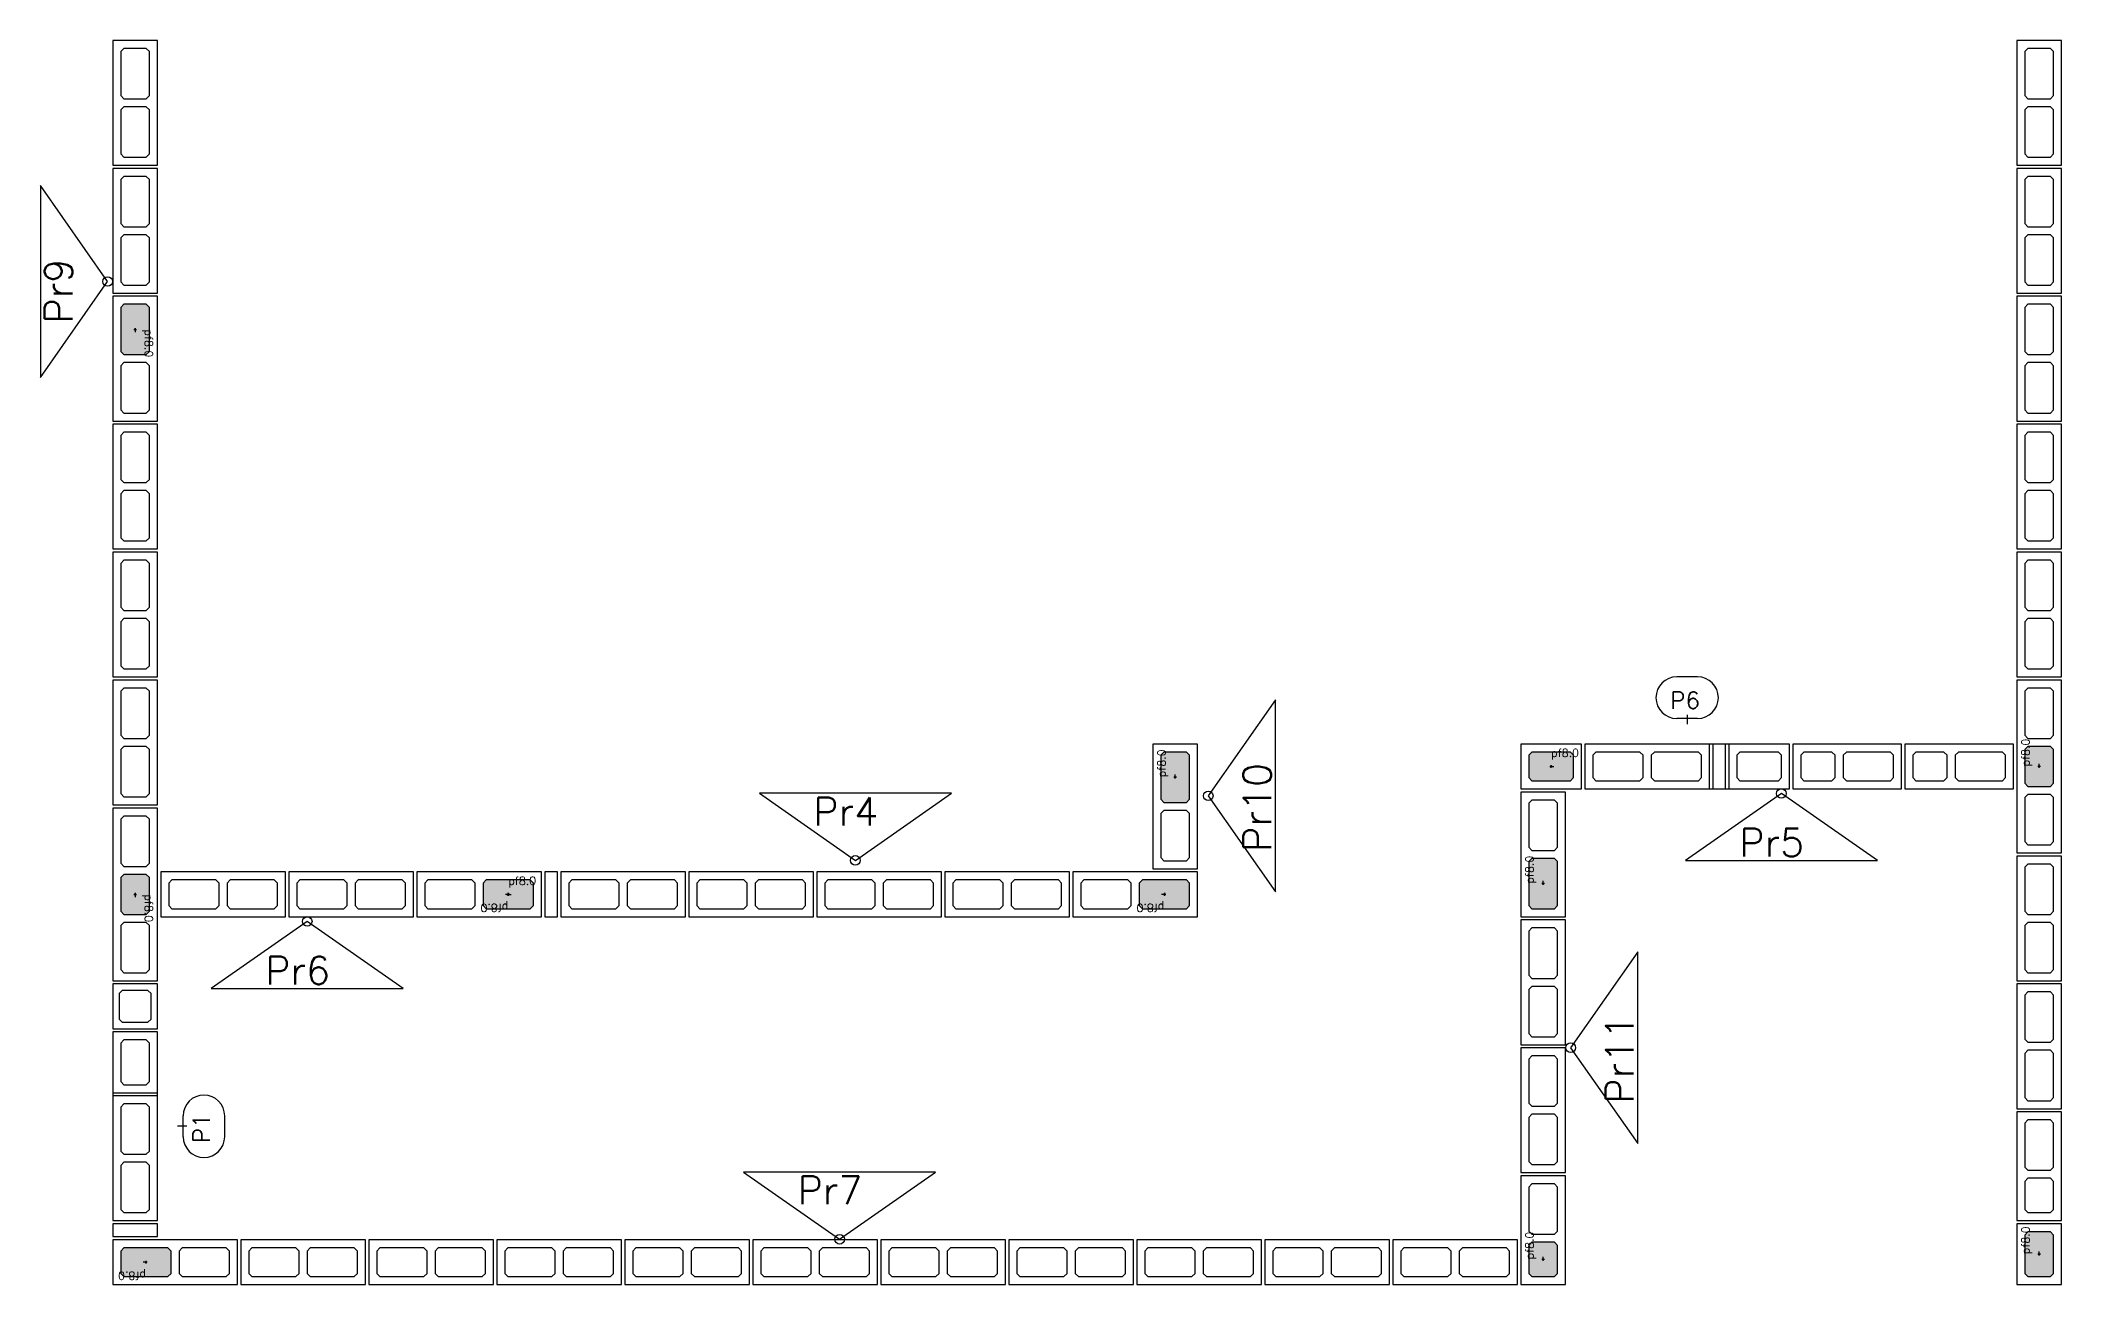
# Model space of a CAD drawing. Extents: x -19 to 910, y -954 to 75.
# Drawn here: x 257 to 889, y -954 to -565 of the extents above; entities that cross this region are included whole.
import ezdxf

# ---------------------------------------------------------------- set-up
doc = ezdxf.new("R2010")
doc.units = 0
doc.header["$LTSCALE"] = 25
doc.linetypes.add('ESTILO_TQS_0001', pattern=[1, 0.7, -0.3])
doc.layers.get('0').update_dxf_attribs({"linetype": 'CONTINUOUS'})
for name, color, linetype in [('106', 5, 'CONTINUOUS'), ('161', 7, 'CONTINUOUS'), ('198', 11, 'CONTINUOUS'), ('203', 7, 'ESTILO_TQS_0001'), ('213', 77, 'CONTINUOUS'), ('216', 3, 'CONTINUOUS'), ('237', 6, 'CONTINUOUS'), ('241', 2, 'CONTINUOUS'), ('245', 10, 'CONTINUOUS'), ('251', 1, 'CONTINUOUS')]:
    doc.layers.add(name, color=color, linetype=linetype)
doc.styles.get("Standard").update_dxf_attribs({"font": 'ROMANS.SHX'})

# ---------------------------------------------------------------- blocks, each defined once
blk = doc.blocks.new('P4015G')
blk.add_lwpolyline([(-19.5, -7), (19.5, -7), (19.5, 7), (-19.5, 7), (-19.5, -7)])
at = {"layer": '203'}
for points in [[(-17, -3.5), (-16, -4.5), (-2.25, -4.5), (-1.25, -3.5), (-1.25, 3.5), (-2.25, 4.5), (-16, 4.5), (-17, 3.5), (-17, -3.5)], [(1.25, -3.5), (2.25, -4.5), (16, -4.5), (17, -3.5), (17, 3.5), (16, 4.5), (2.25, 4.5), (1.25, 3.5), (1.25, -3.5)]]:
    blk.add_lwpolyline(points, dxfattribs=at)
at = {"layer": '213'}
for points in [[(1.25, -3.5), (17, 3.5), (16, 4.5)], [(1.25, -3.5), (16, 4.5), (2.25, 4.5)], [(1.25, -3.5), (2.25, 4.5), (1.25, 3.5)], [(1.25, -3.5), (17, -3.5), (17, 3.5)], [(1.25, -3.5), (1.25, 3.5), (1.25, -3.5)], [(1.25, -3.5), (2.25, -4.5), (16, -4.5)], [(1.25, -3.5), (16, -4.5), (17, -3.5)]]:
    blk.add_solid(points, dxfattribs=at)
blk = doc.blocks.new('P4015')
blk.add_lwpolyline([(-19.5, -7), (19.5, -7), (19.5, 7), (-19.5, 7), (-19.5, -7)])
at = {"layer": '203'}
for points in [[(-17, -3.5), (-16, -4.5), (-2.25, -4.5), (-1.25, -3.5), (-1.25, 3.5), (-2.25, 4.5), (-16, 4.5), (-17, 3.5), (-17, -3.5)], [(1.25, -3.5), (2.25, -4.5), (16, -4.5), (17, -3.5), (17, 3.5), (16, 4.5), (2.25, 4.5), (1.25, 3.5), (1.25, -3.5)]]:
    blk.add_lwpolyline(points, dxfattribs=at)
blk = doc.blocks.new('P0515')
blk.add_lwpolyline([(-2, -7), (2, -7), (2, 7), (-2, 7), (-2, -7)])
blk = doc.blocks.new('_PFERV')
for p, q in [((-0.55, 0), (1.05, 0)), ((0, -0.55), (0, 0.55))]:
    blk.add_line(p, q)
for points in [[(-0.354, 0.354), (-0.5, 0), (-0.354, -0.354)], [(-0.354, 0.354), (0.354, 0.354), (0, 0.5)], [(-0.354, 0.354), (0, 0.5), (-0.354, 0.354)], [(-0.354, 0.354), (-0.354, -0.354), (0, -0.5)], [(-0.354, 0.354), (0, -0.5), (0.354, -0.354)], [(-0.354, 0.354), (0.354, -0.354), (0.5, 0)], [(-0.354, 0.354), (0.5, 0), (0.354, 0.354)]]:
    blk.add_solid(points)
blk = doc.blocks.new('_PFERV_PF8_0')
at = {"xscale": 0.8, "yscale": 0.8}
blk.add_blockref('_PFERV', (0, 0), dxfattribs=at)
at = {"layer": '198'}
blk.add_text('pf8.0', height=2.5, dxfattribs=at).set_placement((0, 3))
blk = doc.blocks.new('_IDNPAR')
for p, q in [((0, 0), (-1, -0.7)), ((1, -0.7), (0, 0)), ((-1, -0.7), (1, -0.7))]:
    blk.add_line(p, q)
blk.add_circle((0, 0), 0.05)
blk = doc.blocks.new('P2015G')
blk.add_lwpolyline([(-9.5, -7), (9.5, -7), (9.5, 7), (-9.5, 7), (-9.5, -7)])
at = {"layer": '203'}
blk.add_lwpolyline([(-7, -3.5), (-6, -4.5), (6, -4.5), (7, -3.5), (7, 3.5), (6, 4.5), (-6, 4.5), (-7, 3.5), (-7, -3.5)], dxfattribs=at)
at = {"layer": '213'}
for points in [[(-7, -3.5), (7, 3.5), (6, 4.5)], [(-7, -3.5), (6, 4.5), (-6, 4.5)], [(-7, -3.5), (-6, 4.5), (-7, 3.5)], [(-7, -3.5), (7, -3.5), (7, 3.5)], [(-7, -3.5), (-7, 3.5), (-7, -3.5)], [(-7, -3.5), (-6, -4.5), (6, -4.5)], [(-7, -3.5), (6, -4.5), (7, -3.5)]]:
    blk.add_solid(points, dxfattribs=at)
blk = doc.blocks.new('P2015')
blk.add_lwpolyline([(-9.5, -7), (9.5, -7), (9.5, 7), (-9.5, 7), (-9.5, -7)])
at = {"layer": '203'}
blk.add_lwpolyline([(-7, -3.5), (-6, -4.5), (6, -4.5), (7, -3.5), (7, 3.5), (6, 4.5), (-6, 4.5), (-7, 3.5), (-7, -3.5)], dxfattribs=at)
blk = doc.blocks.new('P3515')
blk.add_lwpolyline([(-17, -7), (17, -7), (17, 7), (-17, 7), (-17, -7)])
at = {"layer": '203'}
for points in [[(-14.5, -3.5), (-13.5, -4.5), (-4.75, -4.5), (-3.75, -3.5), (-3.75, 3.5), (-4.75, 4.5), (-13.5, 4.5), (-14.5, 3.5), (-14.5, -3.5)], [(-1.25, -3.5), (-0.25, -4.5), (13.5, -4.5), (14.5, -3.5), (14.5, 3.5), (13.5, 4.5), (-0.25, 4.5), (-1.25, 3.5), (-1.25, -3.5)]]:
    blk.add_lwpolyline(points, dxfattribs=at)
blk = doc.blocks.new('_BLVAO')
blk.add_lwpolyline([(-0.5, -0.5), (0.5, -0.5), (0.5, 0.5), (-0.5, 0.5), (-0.5, -0.5)])
blk = doc.blocks.new('_IDNPRT')
for p, q in [((-0.25, 0), (0.25, 0)), ((0, -0.086155), (0, 0.134385)), ((-0.25, -1), (0.25, -1))]:
    blk.add_line(p, q)
for centre, start, end in [((-0.25, -0.5), 90, 270), ((0.25, -0.5), 270, 90)]:
    blk.add_arc(centre, 0.5, start, end)
blk = doc.blocks.new('P5515G1')
blk.add_lwpolyline([(-27, -7), (27, -7), (27, 7), (-27, 7), (-27, -7)])
at = {"layer": '203'}
for points in [[(-24.5, -3.5), (-23.5, -4.5), (-9.75, -4.5), (-8.75, -3.5), (-8.75, 3.5), (-9.75, 4.5), (-23.5, 4.5), (-24.5, 3.5), (-24.5, -3.5)], [(-6.25, -3.5), (-5.25, -4.5), (5.25, -4.5), (6.25, -3.5), (6.25, 3.5), (5.25, 4.5), (-5.25, 4.5), (-6.25, 3.5), (-6.25, -3.5)], [(8.75, -3.5), (9.75, -4.5), (23.5, -4.5), (24.5, -3.5), (24.5, 3.5), (23.5, 4.5), (9.75, 4.5), (8.75, 3.5), (8.75, -3.5)]]:
    blk.add_lwpolyline(points, dxfattribs=at)
at = {"layer": '213'}
for points in [[(-6.25, -3.5), (6.25, 3.5), (5.25, 4.5)], [(-6.25, -3.5), (5.25, 4.5), (-5.25, 4.5)], [(-6.25, -3.5), (-5.25, 4.5), (-6.25, 3.5)], [(-6.25, -3.5), (6.25, -3.5), (6.25, 3.5)], [(-6.25, -3.5), (-6.25, 3.5), (-6.25, -3.5)], [(-6.25, -3.5), (-5.25, -4.5), (5.25, -4.5)], [(-6.25, -3.5), (5.25, -4.5), (6.25, -3.5)]]:
    blk.add_solid(points, dxfattribs=at)
blk = doc.blocks.new('K1515')
blk.add_lwpolyline([(-7, -7), (7, -7), (7, 7), (-7, 7), (-7, -7)])
at = {"layer": '203'}
blk.add_lwpolyline([(-5, -4), (-4, -5), (4, -5), (5, -4), (5, 4), (4, 5), (-4, 5), (-5, 4), (-5, -4)], dxfattribs=at)
blk = doc.blocks.new('P3515G2')
blk.add_lwpolyline([(-17, -7), (17, -7), (17, 7), (-17, 7), (-17, -7)])
at = {"layer": '203'}
for points in [[(-14.5, -3.5), (-13.5, -4.5), (-4.75, -4.5), (-3.75, -3.5), (-3.75, 3.5), (-4.75, 4.5), (-13.5, 4.5), (-14.5, 3.5), (-14.5, -3.5)], [(-1.25, -3.5), (-0.25, -4.5), (13.5, -4.5), (14.5, -3.5), (14.5, 3.5), (13.5, 4.5), (-0.25, 4.5), (-1.25, 3.5), (-1.25, -3.5)]]:
    blk.add_lwpolyline(points, dxfattribs=at)
at = {"layer": '213'}
for points in [[(-14.5, -3.5), (-3.75, 3.5), (-4.75, 4.5)], [(-14.5, -3.5), (-4.75, 4.5), (-13.5, 4.5)], [(-14.5, -3.5), (-13.5, 4.5), (-14.5, 3.5)], [(-14.5, -3.5), (-3.75, -3.5), (-3.75, 3.5)], [(-14.5, -3.5), (-14.5, 3.5), (-14.5, -3.5)], [(-14.5, -3.5), (-13.5, -4.5), (-4.75, -4.5)], [(-14.5, -3.5), (-4.75, -4.5), (-3.75, -3.5)]]:
    blk.add_solid(points, dxfattribs=at)

msp = doc.modelspace()

# ---------------------------------------------------------------- block references
at = {"layer": '106', "xscale": 13, "yscale": 13}
for p, rotation in [((772, -777), 180), ((302, -904.5), 90)]:
    msp.add_blockref('_IDNPRT', p, dxfattribs=dict(at, rotation=rotation))
at = {"layer": '161'}
for p, rotation in [((287, -655.375), 270), ((612, -795.375), 90), ((882, -792), 90), ((727, -828.625), 90), ((287, -832), 270), ((403.625, -832), 180), ((608.625, -832), 180), ((727, -946.125), 90), ((882, -944.5), 90), ((290.375, -947), 180)]:
    msp.add_blockref('_PFERV_PF8_0', p, dxfattribs=dict(at, rotation=rotation))
for p in [(729.5, -792), (403.625, -832)]:
    msp.add_blockref('_PFERV_PF8_0', p, dxfattribs=at)
at = {"layer": '237', "xscale": 30, "yscale": 30}
for p, rotation in [((278.408066, -640.383039), 270), ((622.331388, -801.186631), 90), ((512.066782, -821.377552), 180), ((735.591191, -879.923662), 90), ((507.149555, -939.826379), 180)]:
    msp.add_blockref('_IDNPAR', p, dxfattribs=dict(at, rotation=rotation))
for p in [(801.435824, -800.453086), (340.785273, -840.457034)]:
    msp.add_blockref('_IDNPAR', p, dxfattribs=at)
at = {"layer": '241'}
for name, p, rotation in [('P4015', (287, -584.5), 270), ('P4015', (882, -584.5), 270), ('P4015', (287, -624.5), 270), ('P4015', (882, -624.5), 270), ('P4015G', (287, -664.5), 90), ('P4015', (882, -664.5), 270), ('P4015', (287, -704.5), 270), ('P4015', (882, -704.5), 270), ('P4015', (287, -744.5), 270), ('P4015', (882, -744.5), 270), ('P4015', (287, -784.5), 270), ('P5515G1', (882, -792), 270), ('P4015G', (612, -804.5), 90), ('P4015G', (727, -819.5), 270), ('P5515G1', (287, -832), 270), ('P4015', (882, -839.5), 270), ('P4015', (314.5, -832), 180), ('P4015', (354.5, -832), 180), ('P0515', (417, -832), 180), ('P4015', (439.5, -832), 180), ('P4015', (479.5, -832), 180), ('P4015', (519.5, -832), 180), ('P4015', (559.5, -832), 180), ('P4015', (727, -859.5), 90), ('K1515', (287, -867), 270), ('P4015', (882, -879.5), 270), ('P4015', (727, -899.5), 90), ('P3515', (882, -917), 90), ('P3515G2', (727, -937), 90), ('P0515', (287, -937), 90), ('P4015G', (299.5, -947), 180), ('P4015', (339.5, -947), 180), ('P4015', (379.5, -947), 180), ('P4015', (419.5, -947), 180), ('P4015', (459.5, -947), 180), ('P4015', (499.5, -947), 180), ('P4015', (539.5, -947), 180), ('P4015', (579.5, -947), 180), ('P4015', (619.5, -947), 180), ('P4015', (659.5, -947), 180), ('P4015', (699.5, -947), 180), ('P2015G', (882, -944.5), 90)]:
    msp.add_blockref(name, p, dxfattribs=dict(at, rotation=rotation))
for name, p in [('P2015G', (729.5, -792)), ('P3515', (822, -792)), ('P3515', (857, -792)), ('P4015G', (394.5, -832)), ('P4015G', (599.5, -832))]:
    msp.add_blockref(name, p, dxfattribs=at)
at = {"layer": '245'}
for name, p in [('P4015', (759.5, -792)), ('P0515', (782, -792)), ('P2015', (794.5, -792))]:
    msp.add_blockref(name, p, dxfattribs=at)
at = {"layer": '245', "rotation": 90}
for name, p in [('P2015', (287, -884.5)), ('P4015', (287, -914.5))]:
    msp.add_blockref(name, p, dxfattribs=at)
at = {"layer": '251', "yscale": 14}
for p, xscale, rotation in [((772, -792), 64, 180), ((287, -904.5), 59, 90)]:
    msp.add_blockref('_BLVAO', p, dxfattribs=dict(at, xscale=xscale, rotation=rotation))

# ---------------------------------------------------------------- texts
at = {"layer": '216'}
msp.add_text('P6', height=5.25, dxfattribs=at).set_placement((766.75, -773.9375))
msp.add_text('P1', height=5.25, rotation=90, dxfattribs=at).set_placement((310.3125, -909.75))
at = {"layer": '237'}
for s, p in [('Pr9', (267.470566, -653.508039)), ('Pr10', (642.018888, -818.686631)), ('Pr11', (755.278691, -897.423662))]:
    msp.add_text(s, height=8.75, rotation=90, dxfattribs=at).set_placement(p)
for s, p in [('Pr4', (498.941782, -810.440052)), ('Pr5', (788.310824, -820.140586)), ('Pr6', (327.660273, -860.144534)), ('Pr7', (494.024555, -928.888879))]:
    msp.add_text(s, height=8.75, dxfattribs=at).set_placement(p)

doc.saveas('drawing.dxf')
